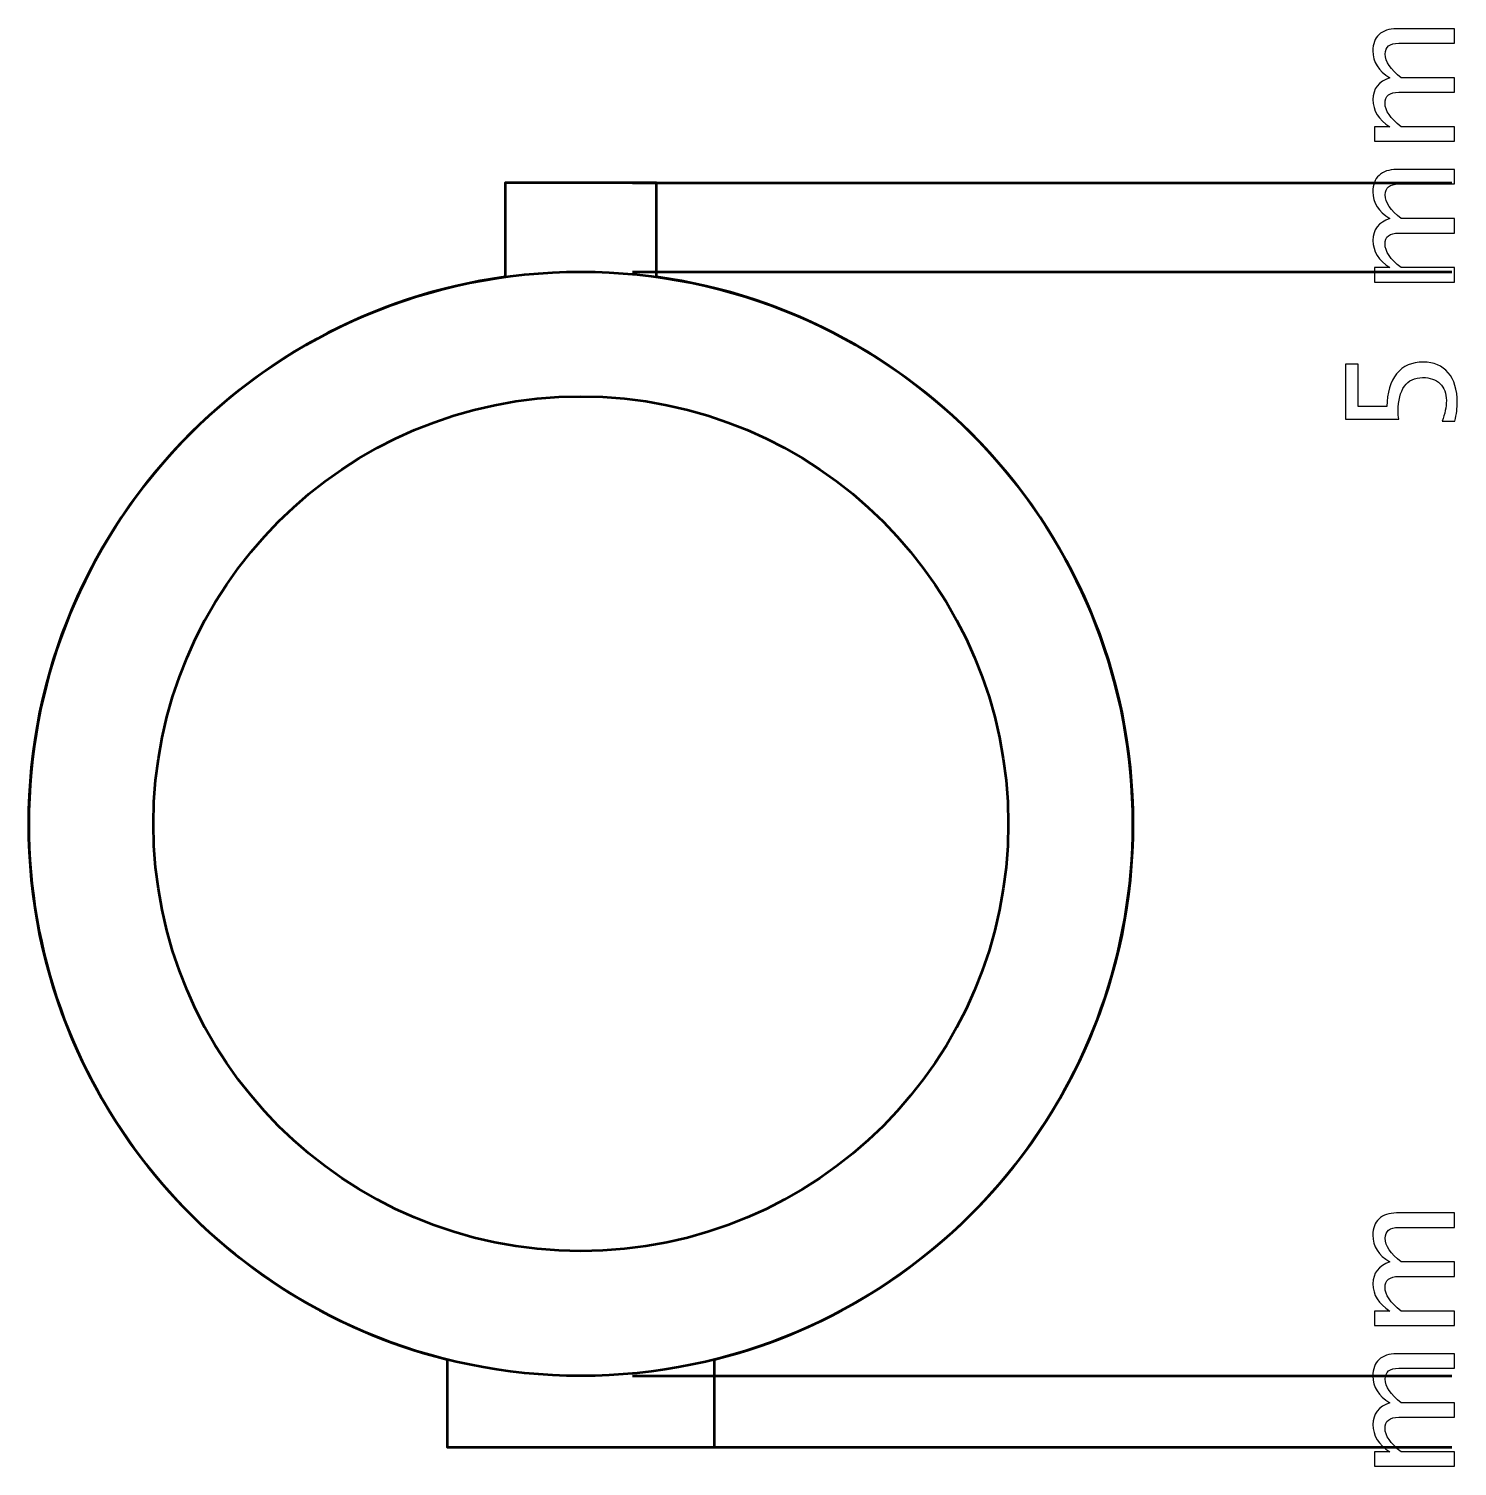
# Model space of a CAD drawing. Header units: centimetres. Extents: x -12.4 to 12.3, y -15.1 to 15.6.
# Drawn here: x 1.4 to 9.42, y -3.61 to 4.46 of the extents above; entities that cross this region are included whole.
import ezdxf

# ---------------------------------------------------------------- set-up
doc = ezdxf.new("R2010")
doc.units = ezdxf.units.CM
doc.header["$MEASUREMENT"] = 0
doc.layers.add('Layer 1', color=7, linetype='Continuous')

msp = doc.modelspace()

# ---------------------------------------------------------------- linework, layer by layer
at = {"layer": 'Layer 1', "color": 4, "lineweight": 53}
msp.add_ellipse((4.5, 0), major_axis=(0, 3.1), ratio=1, dxfattribs=at)
at = {"layer": 'Layer 1', "lineweight": 53}
msp.add_ellipse((4.5, 0), major_axis=(0, 2.4), ratio=1, dxfattribs=at)
at = {"layer": 'Layer 1'}
for points, knots in [([(9.40607, 3.83288), (9.40607, 3.83288), (8.95733, 3.83288), (8.95733, 3.83288), (8.95733, 3.83288), (8.95733, 3.83288), (8.95733, 3.91416), (8.95733, 3.91416), (8.95733, 3.91416), (8.95733, 3.91416), (9.04214, 3.91416), (9.04214, 3.91416), (9.04214, 3.91416), (8.97935, 3.95381), (8.94802, 4.00461), (8.94802, 4.06684), (8.94802, 4.06684), (8.94802, 4.12682), (8.97935, 4.1676), (9.04214, 4.18933), (9.04214, 4.18933), (8.97878, 4.22785), (8.94717, 4.27809), (8.94717, 4.33975), (8.94717, 4.33975), (8.94717, 4.37912), (8.95875, 4.40974), (8.98203, 4.43162), (8.98203, 4.43162), (9.00531, 4.45349), (9.03791, 4.4645), (9.07982, 4.4645), (9.07982, 4.4645), (9.07982, 4.4645), (9.40607, 4.4645), (9.40607, 4.4645), (9.40607, 4.4645), (9.40607, 4.4645), (9.40607, 4.38322), (9.40607, 4.38322), (9.40607, 4.38322), (9.40607, 4.38322), (9.09323, 4.38322), (9.09323, 4.38322), (9.09323, 4.38322), (9.04214, 4.38322), (9.0166, 4.3629), (9.0166, 4.32226), (9.0166, 4.32226), (9.0166, 4.28006), (9.04638, 4.23575), (9.10607, 4.18933), (9.10607, 4.18933), (9.10607, 4.18933), (9.40607, 4.18933), (9.40607, 4.18933), (9.40607, 4.18933), (9.40607, 4.18933), (9.40607, 4.10805), (9.40607, 4.10805), (9.40607, 4.10805), (9.40607, 4.10805), (9.09294, 4.10805), (9.09294, 4.10805), (9.09294, 4.10805), (9.04144, 4.10805), (9.01576, 4.08745), (9.01576, 4.0461), (9.01576, 4.0461), (9.01576, 4.00504), (9.04567, 3.96101), (9.10564, 3.91416), (9.10564, 3.91416), (9.10564, 3.91416), (9.40607, 3.91416), (9.40607, 3.91416), (9.40607, 3.91416), (9.40607, 3.91416), (9.40607, 3.83288), (9.40607, 3.83288)], [0, 0, 0, 0, 0.047619, 0.047619, 0.047619, 0.047619, 0.0952381, 0.0952381, 0.0952381, 0.0952381, 0.1428571, 0.1428571, 0.1428571, 0.1428571, 0.1904762, 0.1904762, 0.1904762, 0.1904762, 0.2380952, 0.2380952, 0.2380952, 0.2380952, 0.2857143, 0.2857143, 0.2857143, 0.2857143, 0.3333333, 0.3333333, 0.3333333, 0.3333333, 0.3809524, 0.3809524, 0.3809524, 0.3809524, 0.4285714, 0.4285714, 0.4285714, 0.4285714, 0.4761905, 0.4761905, 0.4761905, 0.4761905, 0.5238095, 0.5238095, 0.5238095, 0.5238095, 0.5714286, 0.5714286, 0.5714286, 0.5714286, 0.6190476, 0.6190476, 0.6190476, 0.6190476, 0.6666667, 0.6666667, 0.6666667, 0.6666667, 0.7142857, 0.7142857, 0.7142857, 0.7142857, 0.7619048, 0.7619048, 0.7619048, 0.7619048, 0.8095238, 0.8095238, 0.8095238, 0.8095238, 0.8571429, 0.8571429, 0.8571429, 0.8571429, 0.9047619, 0.9047619, 0.9047619, 0.9047619, 1, 1, 1, 1]), ([(9.40607, 3.04237), (9.40607, 3.04237), (8.95733, 3.04237), (8.95733, 3.04237), (8.95733, 3.04237), (8.95733, 3.04237), (8.95733, 3.12365), (8.95733, 3.12365), (8.95733, 3.12365), (8.95733, 3.12365), (9.04214, 3.12365), (9.04214, 3.12365), (9.04214, 3.12365), (8.97935, 3.1633), (8.94802, 3.2141), (8.94802, 3.27633), (8.94802, 3.27633), (8.94802, 3.33631), (8.97935, 3.37709), (9.04214, 3.39882), (9.04214, 3.39882), (8.97878, 3.43734), (8.94717, 3.48758), (8.94717, 3.54924), (8.94717, 3.54924), (8.94717, 3.58861), (8.95875, 3.61923), (8.98203, 3.64111), (8.98203, 3.64111), (9.00531, 3.66298), (9.03791, 3.67399), (9.07982, 3.67399), (9.07982, 3.67399), (9.07982, 3.67399), (9.40607, 3.67399), (9.40607, 3.67399), (9.40607, 3.67399), (9.40607, 3.67399), (9.40607, 3.59271), (9.40607, 3.59271), (9.40607, 3.59271), (9.40607, 3.59271), (9.09323, 3.59271), (9.09323, 3.59271), (9.09323, 3.59271), (9.04214, 3.59271), (9.0166, 3.57239), (9.0166, 3.53175), (9.0166, 3.53175), (9.0166, 3.48955), (9.04638, 3.44524), (9.10607, 3.39882), (9.10607, 3.39882), (9.10607, 3.39882), (9.40607, 3.39882), (9.40607, 3.39882), (9.40607, 3.39882), (9.40607, 3.39882), (9.40607, 3.31754), (9.40607, 3.31754), (9.40607, 3.31754), (9.40607, 3.31754), (9.09294, 3.31754), (9.09294, 3.31754), (9.09294, 3.31754), (9.04144, 3.31754), (9.01576, 3.29694), (9.01576, 3.25559), (9.01576, 3.25559), (9.01576, 3.21453), (9.04567, 3.1705), (9.10564, 3.12365), (9.10564, 3.12365), (9.10564, 3.12365), (9.40607, 3.12365), (9.40607, 3.12365), (9.40607, 3.12365), (9.40607, 3.12365), (9.40607, 3.04237), (9.40607, 3.04237)], [0, 0, 0, 0, 0.047619, 0.047619, 0.047619, 0.047619, 0.0952381, 0.0952381, 0.0952381, 0.0952381, 0.1428571, 0.1428571, 0.1428571, 0.1428571, 0.1904762, 0.1904762, 0.1904762, 0.1904762, 0.2380952, 0.2380952, 0.2380952, 0.2380952, 0.2857143, 0.2857143, 0.2857143, 0.2857143, 0.3333333, 0.3333333, 0.3333333, 0.3333333, 0.3809524, 0.3809524, 0.3809524, 0.3809524, 0.4285714, 0.4285714, 0.4285714, 0.4285714, 0.4761905, 0.4761905, 0.4761905, 0.4761905, 0.5238095, 0.5238095, 0.5238095, 0.5238095, 0.5714286, 0.5714286, 0.5714286, 0.5714286, 0.6190476, 0.6190476, 0.6190476, 0.6190476, 0.6666667, 0.6666667, 0.6666667, 0.6666667, 0.7142857, 0.7142857, 0.7142857, 0.7142857, 0.7619048, 0.7619048, 0.7619048, 0.7619048, 0.8095238, 0.8095238, 0.8095238, 0.8095238, 0.8571429, 0.8571429, 0.8571429, 0.8571429, 0.9047619, 0.9047619, 0.9047619, 0.9047619, 1, 1, 1, 1]), ([(9.40861, 2.26117), (9.40861, 2.26117), (9.3358, 2.26117), (9.3358, 2.26117), (9.3358, 2.26117), (9.35217, 2.30167), (9.36035, 2.34006), (9.36035, 2.37674), (9.36035, 2.37674), (9.36035, 2.41682), (9.3485, 2.44843), (9.32479, 2.47143), (9.32479, 2.47143), (9.30108, 2.49443), (9.26849, 2.50586), (9.227, 2.50586), (9.227, 2.50586), (9.18241, 2.50586), (9.14826, 2.48963), (9.12469, 2.45718), (9.12469, 2.45718), (9.10113, 2.42472), (9.08942, 2.37773), (9.08942, 2.31635), (9.08942, 2.31635), (9.08942, 2.3021), (9.0904, 2.287), (9.09238, 2.27133), (9.09238, 2.27133), (9.09238, 2.27133), (8.79393, 2.27133), (8.79393, 2.27133), (8.79393, 2.27133), (8.79393, 2.27133), (8.79393, 2.58122), (8.79393, 2.58122), (8.79393, 2.58122), (8.79393, 2.58122), (8.86505, 2.58122), (8.86505, 2.58122), (8.86505, 2.58122), (8.86505, 2.58122), (8.86505, 2.34245), (8.86505, 2.34245), (8.86505, 2.34245), (8.86505, 2.34245), (9.02676, 2.34245), (9.02676, 2.34245), (9.02676, 2.34245), (9.02676, 2.42119), (9.04482, 2.48258), (9.08095, 2.52675), (9.08095, 2.52675), (9.11693, 2.57091), (9.16689, 2.59307), (9.23081, 2.59307), (9.23081, 2.59307), (9.29036, 2.59307), (9.33693, 2.57303), (9.37065, 2.53295), (9.37065, 2.53295), (9.40438, 2.49288), (9.42131, 2.43756), (9.42131, 2.36701), (9.42131, 2.36701), (9.42131, 2.33554), (9.41708, 2.30026), (9.40861, 2.26117)], [0, 0, 0, 0, 0.0555556, 0.0555556, 0.0555556, 0.0555556, 0.1111111, 0.1111111, 0.1111111, 0.1111111, 0.1666667, 0.1666667, 0.1666667, 0.1666667, 0.2222222, 0.2222222, 0.2222222, 0.2222222, 0.2777778, 0.2777778, 0.2777778, 0.2777778, 0.3333333, 0.3333333, 0.3333333, 0.3333333, 0.3888889, 0.3888889, 0.3888889, 0.3888889, 0.4444444, 0.4444444, 0.4444444, 0.4444444, 0.5, 0.5, 0.5, 0.5, 0.5555556, 0.5555556, 0.5555556, 0.5555556, 0.6111111, 0.6111111, 0.6111111, 0.6111111, 0.6666667, 0.6666667, 0.6666667, 0.6666667, 0.7222222, 0.7222222, 0.7222222, 0.7222222, 0.7777778, 0.7777778, 0.7777778, 0.7777778, 0.8333333, 0.8333333, 0.8333333, 0.8333333, 0.8888889, 0.8888889, 0.8888889, 0.8888889, 1, 1, 1, 1]), ([(9.40607, -2.81712), (9.40607, -2.81712), (8.95733, -2.81712), (8.95733, -2.81712), (8.95733, -2.81712), (8.95733, -2.81712), (8.95733, -2.73584), (8.95733, -2.73584), (8.95733, -2.73584), (8.95733, -2.73584), (9.04214, -2.73584), (9.04214, -2.73584), (9.04214, -2.73584), (8.97935, -2.69619), (8.94802, -2.64539), (8.94802, -2.58316), (8.94802, -2.58316), (8.94802, -2.52318), (8.97935, -2.4824), (9.04214, -2.46067), (9.04214, -2.46067), (8.97878, -2.42215), (8.94717, -2.37191), (8.94717, -2.31025), (8.94717, -2.31025), (8.94717, -2.27088), (8.95875, -2.24026), (8.98203, -2.21838), (8.98203, -2.21838), (9.00531, -2.19651), (9.03791, -2.1855), (9.07982, -2.1855), (9.07982, -2.1855), (9.07982, -2.1855), (9.40607, -2.1855), (9.40607, -2.1855), (9.40607, -2.1855), (9.40607, -2.1855), (9.40607, -2.26678), (9.40607, -2.26678), (9.40607, -2.26678), (9.40607, -2.26678), (9.09323, -2.26678), (9.09323, -2.26678), (9.09323, -2.26678), (9.04214, -2.26678), (9.0166, -2.2871), (9.0166, -2.32774), (9.0166, -2.32774), (9.0166, -2.36994), (9.04638, -2.41425), (9.10607, -2.46067), (9.10607, -2.46067), (9.10607, -2.46067), (9.40607, -2.46067), (9.40607, -2.46067), (9.40607, -2.46067), (9.40607, -2.46067), (9.40607, -2.54195), (9.40607, -2.54195), (9.40607, -2.54195), (9.40607, -2.54195), (9.09294, -2.54195), (9.09294, -2.54195), (9.09294, -2.54195), (9.04144, -2.54195), (9.01576, -2.56255), (9.01576, -2.6039), (9.01576, -2.6039), (9.01576, -2.64496), (9.04567, -2.68899), (9.10564, -2.73584), (9.10564, -2.73584), (9.10564, -2.73584), (9.40607, -2.73584), (9.40607, -2.73584), (9.40607, -2.73584), (9.40607, -2.73584), (9.40607, -2.81712), (9.40607, -2.81712)], [0, 0, 0, 0, 0.047619, 0.047619, 0.047619, 0.047619, 0.0952381, 0.0952381, 0.0952381, 0.0952381, 0.1428571, 0.1428571, 0.1428571, 0.1428571, 0.1904762, 0.1904762, 0.1904762, 0.1904762, 0.2380952, 0.2380952, 0.2380952, 0.2380952, 0.2857143, 0.2857143, 0.2857143, 0.2857143, 0.3333333, 0.3333333, 0.3333333, 0.3333333, 0.3809524, 0.3809524, 0.3809524, 0.3809524, 0.4285714, 0.4285714, 0.4285714, 0.4285714, 0.4761905, 0.4761905, 0.4761905, 0.4761905, 0.5238095, 0.5238095, 0.5238095, 0.5238095, 0.5714286, 0.5714286, 0.5714286, 0.5714286, 0.6190476, 0.6190476, 0.6190476, 0.6190476, 0.6666667, 0.6666667, 0.6666667, 0.6666667, 0.7142857, 0.7142857, 0.7142857, 0.7142857, 0.7619048, 0.7619048, 0.7619048, 0.7619048, 0.8095238, 0.8095238, 0.8095238, 0.8095238, 0.8571429, 0.8571429, 0.8571429, 0.8571429, 0.9047619, 0.9047619, 0.9047619, 0.9047619, 1, 1, 1, 1]), ([(9.40607, -3.60763), (9.40607, -3.60763), (8.95733, -3.60763), (8.95733, -3.60763), (8.95733, -3.60763), (8.95733, -3.60763), (8.95733, -3.52635), (8.95733, -3.52635), (8.95733, -3.52635), (8.95733, -3.52635), (9.04214, -3.52635), (9.04214, -3.52635), (9.04214, -3.52635), (8.97935, -3.4867), (8.94802, -3.4359), (8.94802, -3.37367), (8.94802, -3.37367), (8.94802, -3.31369), (8.97935, -3.27291), (9.04214, -3.25118), (9.04214, -3.25118), (8.97878, -3.21266), (8.94717, -3.16242), (8.94717, -3.10076), (8.94717, -3.10076), (8.94717, -3.06139), (8.95875, -3.03077), (8.98203, -3.00889), (8.98203, -3.00889), (9.00531, -2.98702), (9.03791, -2.97601), (9.07982, -2.97601), (9.07982, -2.97601), (9.07982, -2.97601), (9.40607, -2.97601), (9.40607, -2.97601), (9.40607, -2.97601), (9.40607, -2.97601), (9.40607, -3.05729), (9.40607, -3.05729), (9.40607, -3.05729), (9.40607, -3.05729), (9.09323, -3.05729), (9.09323, -3.05729), (9.09323, -3.05729), (9.04214, -3.05729), (9.0166, -3.07761), (9.0166, -3.11825), (9.0166, -3.11825), (9.0166, -3.16045), (9.04638, -3.20476), (9.10607, -3.25118), (9.10607, -3.25118), (9.10607, -3.25118), (9.40607, -3.25118), (9.40607, -3.25118), (9.40607, -3.25118), (9.40607, -3.25118), (9.40607, -3.33246), (9.40607, -3.33246), (9.40607, -3.33246), (9.40607, -3.33246), (9.09294, -3.33246), (9.09294, -3.33246), (9.09294, -3.33246), (9.04144, -3.33246), (9.01576, -3.35306), (9.01576, -3.39441), (9.01576, -3.39441), (9.01576, -3.43547), (9.04567, -3.4795), (9.10564, -3.52635), (9.10564, -3.52635), (9.10564, -3.52635), (9.40607, -3.52635), (9.40607, -3.52635), (9.40607, -3.52635), (9.40607, -3.52635), (9.40607, -3.60763), (9.40607, -3.60763)], [0, 0, 0, 0, 0.047619, 0.047619, 0.047619, 0.047619, 0.0952381, 0.0952381, 0.0952381, 0.0952381, 0.1428571, 0.1428571, 0.1428571, 0.1428571, 0.1904762, 0.1904762, 0.1904762, 0.1904762, 0.2380952, 0.2380952, 0.2380952, 0.2380952, 0.2857143, 0.2857143, 0.2857143, 0.2857143, 0.3333333, 0.3333333, 0.3333333, 0.3333333, 0.3809524, 0.3809524, 0.3809524, 0.3809524, 0.4285714, 0.4285714, 0.4285714, 0.4285714, 0.4761905, 0.4761905, 0.4761905, 0.4761905, 0.5238095, 0.5238095, 0.5238095, 0.5238095, 0.5714286, 0.5714286, 0.5714286, 0.5714286, 0.6190476, 0.6190476, 0.6190476, 0.6190476, 0.6666667, 0.6666667, 0.6666667, 0.6666667, 0.7142857, 0.7142857, 0.7142857, 0.7142857, 0.7619048, 0.7619048, 0.7619048, 0.7619048, 0.8095238, 0.8095238, 0.8095238, 0.8095238, 0.8571429, 0.8571429, 0.8571429, 0.8571429, 0.9047619, 0.9047619, 0.9047619, 0.9047619, 1, 1, 1, 1])]:
    msp.add_open_spline(points, degree=3, knots=knots, dxfattribs=at)
at = {"layer": 'Layer 1', "lineweight": 53}
msp.add_open_spline([(4.925, 3.07087), (6.43597, 2.86367), (7.6, 1.56789), (7.6, 0), (7.6, 0), (7.6, -1.45344), (6.59968, -2.67306), (5.25, -3.00844), (5.25, -3.00844), (5.25, -3.00844), (5.25, -3.5), (5.25, -3.5), (5.25, -3.5), (5.25, -3.5), (3.75, -3.5), (3.75, -3.5), (3.75, -3.5), (3.75, -3.5), (3.75, -3.00844), (3.75, -3.00844), (3.75, -3.00844), (2.40032, -2.67306), (1.4, -1.45344), (1.4, 0), (1.4, 0), (1.4, 1.56789), (2.56403, 2.86367), (4.075, 3.07087), (4.075, 3.07087), (4.075, 3.07087), (4.075, 3.6), (4.075, 3.6), (4.075, 3.6), (4.075, 3.6), (4.925, 3.6), (4.925, 3.6), (4.925, 3.6), (4.925, 3.6), (4.925, 3.07087), (4.925, 3.07087)], degree=3, knots=[0, 0, 0, 0, 0.0909091, 0.0909091, 0.0909091, 0.0909091, 0.1818182, 0.1818182, 0.1818182, 0.1818182, 0.2727273, 0.2727273, 0.2727273, 0.2727273, 0.3636364, 0.3636364, 0.3636364, 0.3636364, 0.4545455, 0.4545455, 0.4545455, 0.4545455, 0.5454545, 0.5454545, 0.5454545, 0.5454545, 0.6363636, 0.6363636, 0.6363636, 0.6363636, 0.7272727, 0.7272727, 0.7272727, 0.7272727, 0.8181818, 0.8181818, 0.8181818, 0.8181818, 1, 1, 1, 1], dxfattribs=at)
for points in [[(4.79106, 3.6), (4.79106, 3.6), (9.39106, 3.6), (9.39106, 3.6)], [(9.1, 3.6), (9.1, 3.6), (9.1, 3.6), (9.1, 3.6)], [(4.79106, 3.1), (4.79106, 3.1), (9.39106, 3.1), (9.39106, 3.1)], [(9.1, 3.1), (9.1, 3.1), (9.1, 3.1), (9.1, 3.1)], [(4.79106, -3.1), (4.79106, -3.1), (9.39106, -3.1), (9.39106, -3.1)], [(9.1, -3.1), (9.1, -3.1), (9.1, -3.1), (9.1, -3.1)], [(4.79106, -3.5), (4.79106, -3.5), (9.39106, -3.5), (9.39106, -3.5)], [(9.1, -3.5), (9.1, -3.5), (9.1, -3.5), (9.1, -3.5)]]:
    msp.add_open_spline(points, degree=3, dxfattribs=at)

doc.saveas('drawing.dxf')
